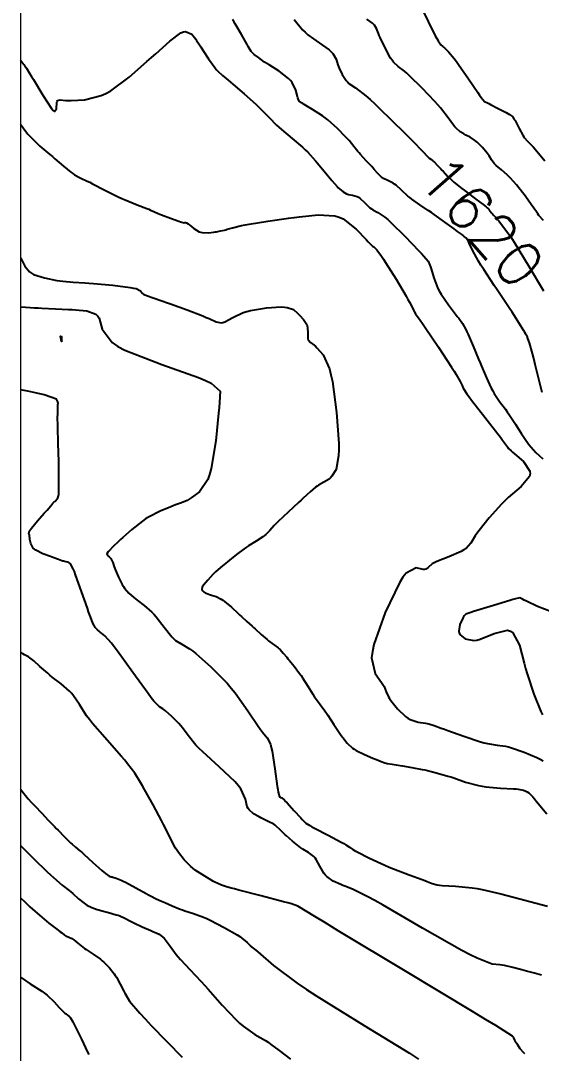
# Model space of a CAD drawing. Header units: metres. Extents: x 837117 to 838477, y 1189012 to 1191015.
# Drawn here: x 837476.5 to 837521.6, y 1189698 to 1189787.3 of the extents above; entities that cross this region are included whole.
import ezdxf

# ---------------------------------------------------------------- set-up
doc = ezdxf.new("R2010")
doc.units = ezdxf.units.M
doc.header["$LTSCALE"] = 0.3
doc.layers.add('COORD', color=7, linetype='Continuous', lineweight=20)
doc.layers.add('COTAS 10', color=1, linetype='Continuous')
doc.layers.add('COTAS INT', color=252, linetype='Continuous')
doc.styles.get("Standard").update_dxf_attribs({"font": 'simplex.shx'})

msp = doc.modelspace()

# ---------------------------------------------------------------- linework, layer by layer
at = {"layer": 'COORD'}
msp.add_lwpolyline([(837476.514, 1189013.872), (838476.514, 1189013.872), (838476.514, 1191013.872), (837476.514, 1191013.872)], close=True, dxfattribs=at)
at = {"layer": 'COTAS 10'}
for points, elevation in [([(837500.165, 1189787.422), (837500.903, 1189786.535), (837501.132, 1189786.31), (837501.373, 1189786.094), (837502.336, 1189785.392), (837503.192, 1189784.783), (837503.366, 1189784.626), (837503.512, 1189784.475), (837503.814, 1189783.974), (837503.966, 1189783.489), (837504.019, 1189783.349), (837504.076, 1189783.205), (837504.32, 1189782.663), (837504.663, 1189782.145), (837504.782, 1189782.016), (837504.912, 1189781.894), (837505.47, 1189781.505), (837506.389, 1189780.809), (837506.747, 1189780.493), (837507.15, 1189780.124), (837508.976, 1189778.347), (837509.366, 1189777.955), (837510.689, 1189776.625), (837511.019, 1189776.291), (837511.287, 1189776.019), (837511.737, 1189775.55), (837511.804, 1189775.478), (837511.831, 1189775.455), (837511.861, 1189775.432), (837512, 1189775.341), (837512.185, 1189775.202), (837512.244, 1189775.149), (837512.307, 1189775.09), (837512.563, 1189774.823), (837512.867, 1189774.49), (837512.961, 1189774.389), (837513.058, 1189774.285), (837513.443, 1189773.875), (837513.864, 1189773.461), (837513.983, 1189773.353), (837514.105, 1189773.248), (837514.555, 1189772.895), (837515.001, 1189772.568), (837515.119, 1189772.48), (837515.235, 1189772.393), (837515.636, 1189772.086), (837516.007, 1189771.799), (837516.104, 1189771.725), (837516.199, 1189771.653), (837516.521, 1189771.411), (837516.777, 1189771.215), (837516.831, 1189771.172), (837516.877, 1189771.134), (837516.979, 1189771.038), (837517.03, 1189770.974), (837517.044, 1189770.955), (837517.057, 1189770.937), (837517.104, 1189770.869), (837517.253, 1189770.692), (837517.331, 1189770.605), (837517.425, 1189770.501), (837517.896, 1189769.989), (837518.646, 1189769.005), (837518.916, 1189768.605), (837519.213, 1189768.149), (837520.509, 1189766.038), (837521.752, 1189763.962)], 1620), ([(837476.514, 1189762.553), (837476.568, 1189762.56), (837477.699, 1189762.484), (837478.018, 1189762.466), (837478.339, 1189762.449), (837479.521, 1189762.398), (837480.668, 1189762.346), (837480.968, 1189762.328), (837481.26, 1189762.308), (837482.25, 1189762.227), (837483.025, 1189761.928), (837483.181, 1189761.772), (837483.311, 1189761.584), (837483.572, 1189760.641), (837484.421, 1189759.47), (837484.922, 1189759.138), (837485.539, 1189758.804), (837488.729, 1189757.569), (837491.901, 1189756.455), (837492.507, 1189756.196), (837492.994, 1189755.958), (837493.767, 1189755.278), (837493.711, 1189754.29), (837493.675, 1189753.859), (837493.63, 1189753.359), (837493.394, 1189750.981), (837493, 1189748.585), (837492.856, 1189748.073), (837492.696, 1189747.627), (837491.993, 1189746.565), (837491.267, 1189746.034), (837491.093, 1189745.923), (837490.931, 1189745.827), (837490.442, 1189745.612), (837489.908, 1189745.434), (837489.717, 1189745.361), (837489.507, 1189745.278), (837488.594, 1189744.896), (837487.588, 1189744.381), (837487.32, 1189744.215), (837487.056, 1189744.039), (837486.141, 1189743.319), (837485.349, 1189742.608), (837485.163, 1189742.439), (837484.991, 1189742.28), (837484.489, 1189741.805), (837484.161, 1189741.47), (837484.098, 1189741.4), (837484.048, 1189741.34), (837483.968, 1189741.206), (837483.998, 1189741.125), (837484.017, 1189741.099), (837484.04, 1189741.071), (837484.162, 1189740.956), (837484.303, 1189740.8), (837484.338, 1189740.746), (837484.371, 1189740.687), (837484.477, 1189740.439), (837484.613, 1189740.076), (837484.665, 1189739.946), (837484.723, 1189739.802), (837484.985, 1189739.178), (837485.304, 1189738.537), (837485.399, 1189738.383), (837485.496, 1189738.24), (837485.87, 1189737.808), (837486.314, 1189737.422), (837486.455, 1189737.306), (837486.604, 1189737.188), (837487.21, 1189736.729), (837487.875, 1189736.149), (837488.062, 1189735.953), (837488.25, 1189735.742), (837488.936, 1189734.855), (837489.59, 1189734.031), (837489.757, 1189733.86), (837489.918, 1189733.714), (837490.449, 1189733.395), (837491.135, 1189732.998), (837491.394, 1189732.803), (837491.682, 1189732.571), (837492.974, 1189731.428), (837494.37, 1189730.003), (837494.725, 1189729.594), (837495.066, 1189729.178), (837496.182, 1189727.623), (837497.063, 1189726.292), (837497.255, 1189726.018), (837497.424, 1189725.784), (837497.85, 1189725.28), (837498.12, 1189724.726), (837498.191, 1189724.461), (837498.261, 1189724.148), (837498.503, 1189722.613), (837498.705, 1189721.117), (837498.751, 1189720.828), (837498.792, 1189720.593), (837498.902, 1189720.196), (837498.984, 1189720.153), (837499.032, 1189720.129), (837499.121, 1189720.085), (837499.335, 1189719.895), (837499.437, 1189719.79), (837499.559, 1189719.662), (837500.155, 1189719.013), (837500.75, 1189718.358), (837500.871, 1189718.227), (837500.972, 1189718.118), (837501.181, 1189717.903), (837501.528, 1189717.701), (837501.716, 1189717.599), (837501.945, 1189717.476), (837503.106, 1189716.87), (837504.255, 1189716.262), (837504.477, 1189716.14), (837504.658, 1189716.038), (837504.96, 1189715.833), (837505.243, 1189715.642), (837505.41, 1189715.549), (837505.617, 1189715.438), (837506.685, 1189714.89), (837508.015, 1189714.263), (837508.387, 1189714.103), (837508.76, 1189713.948), (837510.121, 1189713.434), (837511.261, 1189713.027), (837511.495, 1189712.94), (837511.694, 1189712.863), (837512.118, 1189712.678), (837512.547, 1189712.575), (837512.748, 1189712.551), (837512.985, 1189712.528), (837514.141, 1189712.462), (837515.587, 1189712.327), (837516.007, 1189712.262), (837516.436, 1189712.184), (837518.056, 1189711.8), (837519.698, 1189711.354), (837520.14, 1189711.236), (837520.577, 1189711.121), (837522.108, 1189710.728)], 1610), ([(837476.514, 1189711.444), (837476.868, 1189711.098), (837477.315, 1189710.68), (837477.729, 1189710.302), (837478.951, 1189709.271), (837479.771, 1189708.644), (837479.932, 1189708.521), (837480.064, 1189708.419), (837480.302, 1189708.231), (837480.39, 1189708.176), (837480.428, 1189708.158), (837480.472, 1189708.139), (837480.68, 1189708.058), (837480.95, 1189707.922), (837481.033, 1189707.868), (837481.12, 1189707.807), (837481.464, 1189707.528), (837481.891, 1189707.182), (837482.03, 1189707.08), (837482.178, 1189706.974), (837482.788, 1189706.568), (837483.409, 1189706.131), (837483.564, 1189706.005), (837483.713, 1189705.878), (837484.188, 1189705.403), (837484.592, 1189704.888), (837484.695, 1189704.735), (837484.794, 1189704.578), (837485.121, 1189703.973), (837485.43, 1189703.365), (837485.518, 1189703.205), (837485.606, 1189703.048), (837485.933, 1189702.515), (837486.833, 1189701.462), (837487.283, 1189700.977), (837487.82, 1189700.409), (837490.485, 1189697.661)], 1600)]:
    msp.add_lwpolyline(points, dxfattribs=dict(at, elevation=elevation))
at = {"layer": 'COTAS INT'}
for points, elevation in [([(837511.166, 1189788.495), (837511.768, 1189787.255), (837512.39, 1189786.016), (837512.518, 1189785.774), (837512.628, 1189785.575), (837512.868, 1189785.224), (837513.04, 1189785.094), (837513.107, 1189785.035), (837513.182, 1189784.966), (837513.524, 1189784.634), (837514.031, 1189784.031), (837514.21, 1189783.791), (837514.407, 1189783.52), (837515.257, 1189782.278), (837516.053, 1189781.099), (837516.215, 1189780.869), (837516.351, 1189780.679), (837516.634, 1189780.338), (837516.891, 1189780.201), (837517.011, 1189780.139), (837517.152, 1189780.067), (837517.84, 1189779.723), (837518.53, 1189779.366), (837518.672, 1189779.285), (837518.793, 1189779.213), (837519.055, 1189779.022), (837519.222, 1189778.778), (837519.283, 1189778.673), (837519.35, 1189778.552), (837519.649, 1189777.979), (837519.961, 1189777.404), (837520.038, 1189777.282), (837520.11, 1189777.176), (837520.334, 1189776.926), (837520.688, 1189776.57), (837520.843, 1189776.398), (837521.022, 1189776.193), (837521.871, 1189775.185)], 1624), ([(837521.623, 1189755.16), (837521.027, 1189757.59), (837520.901, 1189758.093), (837520.79, 1189758.523), (837520.53, 1189759.461), (837520.402, 1189759.837), (837520.375, 1189759.912), (837520.351, 1189759.975), (837520.298, 1189760.095), (837520.27, 1189760.133), (837520.262, 1189760.143), (837520.255, 1189760.153), (837520.229, 1189760.191), (837520.143, 1189760.332), (837520.097, 1189760.407), (837520.042, 1189760.499), (837519.766, 1189760.963), (837519.241, 1189761.791), (837519.029, 1189762.113), (837518.789, 1189762.475), (837517.682, 1189764.115), (837517.486, 1189764.413), (837516.577, 1189765.786), (837516.339, 1189766.168), (837516.129, 1189766.515), (837515.615, 1189767.475), (837515.328, 1189768.085), (837515.262, 1189768.21), (837515.201, 1189768.317), (837515.029, 1189768.545), (837514.887, 1189768.656), (837514.846, 1189768.689), (837514.804, 1189768.722), (837514.643, 1189768.847), (837514.322, 1189769.086), (837514.178, 1189769.192), (837514.011, 1189769.314), (837513.209, 1189769.898), (837512.294, 1189770.549), (837512.055, 1189770.714), (837511.823, 1189770.873), (837511.771, 1189770.908), (837511.039, 1189771.392), (837510.345, 1189771.875), (837510.171, 1189772.01), (837510.004, 1189772.146), (837509.466, 1189772.644), (837508.988, 1189773.08), (837508.86, 1189773.177), (837508.733, 1189773.263), (837508.291, 1189773.489), (837507.895, 1189773.678), (837507.798, 1189773.74), (837507.706, 1189773.808), (837507.418, 1189774.09), (837507.11, 1189774.45), (837507.005, 1189774.567), (837506.892, 1189774.691), (837506.412, 1189775.202), (837505.921, 1189775.733), (837505.801, 1189775.87), (837505.687, 1189776.003), (837505.333, 1189776.446), (837504.926, 1189776.937), (837504.78, 1189777.099), (837504.619, 1189777.273), (837503.916, 1189777.998), (837503.102, 1189778.738), (837502.87, 1189778.921), (837502.637, 1189779.095), (837501.771, 1189779.645), (837501.054, 1189780.053), (837500.914, 1189780.137), (837500.799, 1189780.21), (837500.596, 1189780.367), (837500.531, 1189780.56), (837500.504, 1189780.654), (837500.472, 1189780.766), (837500.323, 1189781.318), (837499.993, 1189781.972), (837499.846, 1189782.149), (837499.677, 1189782.323), (837498.866, 1189782.937), (837498.005, 1189783.483), (837497.804, 1189783.615), (837497.619, 1189783.738), (837497.085, 1189784.116), (837496.727, 1189784.396), (837496.653, 1189784.458), (837496.59, 1189784.513), (837496.452, 1189784.658), (837496.282, 1189784.943), (837496.198, 1189785.088), (837496.099, 1189785.261), (837495.61, 1189786.12), (837495.079, 1189787.031), (837494.954, 1189787.236), (837494.839, 1189787.421)], 1618), ([(837521.739, 1189770.019), (837521.357, 1189770.47), (837521.245, 1189770.616), (837521.129, 1189770.771), (837520.689, 1189771.407), (837520.215, 1189772.091), (837520.079, 1189772.277), (837519.941, 1189772.461), (837519.425, 1189773.112), (837518.899, 1189773.701), (837518.755, 1189773.845), (837518.612, 1189773.982), (837518.101, 1189774.411), (837517.664, 1189774.775), (837517.567, 1189774.871), (837517.481, 1189774.965), (837517.257, 1189775.287), (837517.041, 1189775.637), (837516.96, 1189775.748), (837516.87, 1189775.866), (837516.466, 1189776.342), (837516.02, 1189776.794), (837515.903, 1189776.896), (837515.788, 1189776.989), (837515.396, 1189777.239), (837515.036, 1189777.425), (837514.941, 1189777.476), (837514.848, 1189777.527), (837514.529, 1189777.712), (837514.185, 1189778.008), (837514.076, 1189778.13), (837513.961, 1189778.269), (837513.497, 1189778.914), (837512.847, 1189779.769), (837512.615, 1189780.041), (837512.36, 1189780.328), (837511.25, 1189781.491), (837510.166, 1189782.545), (837509.927, 1189782.764), (837509.715, 1189782.952), (837509.169, 1189783.365), (837508.77, 1189783.735), (837508.65, 1189783.895), (837508.526, 1189784.08), (837508.044, 1189784.959), (837507.621, 1189785.85), (837507.534, 1189786.043), (837507.461, 1189786.212), (837507.305, 1189786.63), (837507.133, 1189786.916), (837507.049, 1189787.002), (837506.95, 1189787.091), (837506.462, 1189787.438)], 1622), ([(837476.514, 1189783.908), (837476.606, 1189783.766), (837476.78, 1189783.527), (837476.824, 1189783.465), (837476.867, 1189783.404), (837477.01, 1189783.198), (837477.306, 1189782.724), (837477.446, 1189782.494), (837477.612, 1189782.221), (837478.419, 1189780.877), (837479.193, 1189779.71), (837479.337, 1189779.547), (837479.451, 1189779.455), (837479.611, 1189779.701), (837479.636, 1189780.244), (837479.665, 1189780.339), (837479.704, 1189780.41), (837479.924, 1189780.464), (837480.42, 1189780.401), (837480.633, 1189780.399), (837480.879, 1189780.402), (837482.039, 1189780.468), (837483.467, 1189780.834), (837483.881, 1189781.026), (837484.304, 1189781.259), (837485.901, 1189782.428), (837487.444, 1189783.775), (837487.833, 1189784.119), (837488.205, 1189784.45), (837489.412, 1189785.542), (837490.374, 1189786.252), (837490.592, 1189786.341), (837490.789, 1189786.385), (837491.326, 1189786.159), (837491.663, 1189785.709), (837491.734, 1189785.611), (837491.794, 1189785.526), (837491.933, 1189785.316), (837492.107, 1189785.038), (837492.191, 1189784.909), (837492.289, 1189784.758), (837492.772, 1189784.025), (837493.31, 1189783.266), (837493.442, 1189783.099), (837493.568, 1189782.949), (837493.966, 1189782.563), (837494.47, 1189782.16), (837494.662, 1189782), (837494.878, 1189781.819), (837495.849, 1189780.989), (837496.862, 1189780.088), (837497.103, 1189779.862), (837497.328, 1189779.646), (837498.002, 1189778.949), (837498.651, 1189778.287), (837498.86, 1189778.093), (837499.082, 1189777.895), (837499.99, 1189777.138), (837500.905, 1189776.363), (837501.132, 1189776.152), (837501.347, 1189775.943), (837502.027, 1189775.203), (837502.765, 1189774.313), (837503.434, 1189773.505), (837503.887, 1189772.986), (837503.997, 1189772.871), (837504.1, 1189772.768), (837504.415, 1189772.501), (837504.705, 1189772.346), (837504.793, 1189772.313), (837504.883, 1189772.285), (837505.237, 1189772.223), (837505.626, 1189772.102), (837505.738, 1189772.037), (837505.853, 1189771.958), (837506.288, 1189771.558), (837506.732, 1189771.134), (837506.854, 1189771.04), (837506.974, 1189770.956), (837507.404, 1189770.734), (837508.026, 1189770.319), (837508.268, 1189770.113), (837508.541, 1189769.867), (837509.779, 1189768.649), (837510.957, 1189767.422), (837511.192, 1189767.172), (837511.387, 1189766.96), (837511.763, 1189766.514), (837511.911, 1189766.176), (837511.962, 1189766.032), (837512.018, 1189765.865), (837512.258, 1189765.081), (837512.615, 1189764.155), (837512.745, 1189763.9), (837512.889, 1189763.646), (837513.52, 1189762.73), (837514.145, 1189761.926), (837514.285, 1189761.742), (837514.41, 1189761.575), (837514.741, 1189761.111), (837515.027, 1189760.596), (837515.123, 1189760.397), (837515.226, 1189760.173), (837515.662, 1189759.161), (837516.132, 1189758.027), (837516.257, 1189757.727), (837516.38, 1189757.433), (837516.806, 1189756.422), (837517.233, 1189755.518), (837517.356, 1189755.292), (837517.482, 1189755.076), (837517.953, 1189754.386), (837518.459, 1189753.705), (837518.606, 1189753.497), (837518.756, 1189753.279), (837519.322, 1189752.418), (837519.854, 1189751.589), (837519.982, 1189751.391), (837520.103, 1189751.207), (837520.468, 1189750.655), (837521.085, 1189749.975), (837521.363, 1189749.71), (837521.687, 1189749.411)], 1616), ([(837476.514, 1189778.351), (837476.954, 1189777.719), (837477.148, 1189777.486), (837477.353, 1189777.258), (837478.178, 1189776.474), (837479.034, 1189775.75), (837479.258, 1189775.559), (837479.476, 1189775.373), (837480.217, 1189774.735), (837480.869, 1189774.208), (837481.031, 1189774.091), (837481.186, 1189773.987), (837481.677, 1189773.716), (837482.268, 1189773.44), (837482.485, 1189773.333), (837482.725, 1189773.213), (837483.784, 1189772.668), (837484.951, 1189772.087), (837485.259, 1189771.944), (837485.561, 1189771.809), (837486.596, 1189771.388), (837487.43, 1189771.07), (837487.604, 1189771), (837487.754, 1189770.938), (837488.094, 1189770.782), (837488.415, 1189770.635), (837488.553, 1189770.579), (837488.713, 1189770.517), (837489.469, 1189770.236), (837490.199, 1189769.978), (837490.342, 1189769.93), (837490.46, 1189769.893), (837490.671, 1189769.842), (837490.725, 1189769.851), (837490.744, 1189769.851), (837490.764, 1189769.849), (837490.85, 1189769.835), (837491.01, 1189769.746), (837491.076, 1189769.697), (837491.153, 1189769.639), (837491.511, 1189769.342), (837491.955, 1189769.062), (837492.086, 1189769.015), (837492.22, 1189768.981), (837492.733, 1189768.964), (837493.223, 1189769.031), (837493.343, 1189769.049), (837493.455, 1189769.066), (837493.801, 1189769.129), (837494.144, 1189769.208), (837494.254, 1189769.237), (837494.371, 1189769.268), (837494.846, 1189769.405), (837495.628, 1189769.586), (837495.938, 1189769.644), (837496.288, 1189769.707), (837497.891, 1189769.965), (837499.694, 1189770.225), (837500.171, 1189770.288), (837500.639, 1189770.348), (837502.247, 1189770.533), (837503.693, 1189770.442), (837504.059, 1189770.327), (837504.409, 1189770.173), (837505.549, 1189769.293), (837506.399, 1189768.377), (837506.567, 1189768.2), (837506.705, 1189768.057), (837506.964, 1189767.815), (837507.063, 1189767.748), (837507.102, 1189767.716), (837507.145, 1189767.676), (837507.343, 1189767.482), (837507.735, 1189766.949), (837507.901, 1189766.697), (837508.092, 1189766.4), (837508.991, 1189764.946), (837509.855, 1189763.501), (837510.025, 1189763.208), (837510.164, 1189762.962), (837510.418, 1189762.464), (837510.492, 1189762.27), (837510.52, 1189762.216), (837510.55, 1189762.163), (837510.682, 1189761.971), (837511.076, 1189761.409), (837511.271, 1189761.123), (837511.503, 1189760.779), (837512.651, 1189759.066), (837513.789, 1189757.343), (837514.015, 1189756.994), (837514.201, 1189756.7), (837514.553, 1189756.1), (837514.648, 1189755.87), (837514.674, 1189755.809), (837514.699, 1189755.749), (837514.785, 1189755.544), (837515.124, 1189755.038), (837515.308, 1189754.788), (837515.532, 1189754.491), (837516.664, 1189753.026), (837517.797, 1189751.571), (837518.021, 1189751.281), (837518.206, 1189751.041), (837518.549, 1189750.581), (837518.63, 1189750.454), (837518.65, 1189750.424), (837518.668, 1189750.396), (837518.724, 1189750.312), (837518.951, 1189750.096), (837519.078, 1189749.984), (837519.232, 1189749.85), (837520.017, 1189749.181), (837520.572, 1189748.355), (837520.581, 1189748.123), (837520.527, 1189747.888), (837519.809, 1189747.028), (837518.7, 1189746.082), (837518.399, 1189745.793), (837518.101, 1189745.494), (837517.047, 1189744.316), (837516.174, 1189743.22), (837515.99, 1189742.971), (837515.831, 1189742.745), (837515.464, 1189742.129), (837515.047, 1189741.668), (837514.857, 1189741.541), (837514.634, 1189741.413), (837513.56, 1189740.953), (837512.506, 1189740.533), (837512.295, 1189740.43), (837512.12, 1189740.333), (837511.782, 1189740.034), (837511.555, 1189739.869), (837511.449, 1189739.857), (837511.324, 1189739.86), (837510.72, 1189739.99), (837509.868, 1189739.537), (837509.587, 1189739.172), (837509.286, 1189738.702), (837508.038, 1189736.139), (837507.068, 1189733.356), (837506.943, 1189732.748), (837506.88, 1189732.21), (837507.173, 1189730.855), (837507.746, 1189730.067), (837507.861, 1189729.887), (837507.956, 1189729.724), (837508.14, 1189729.273), (837508.325, 1189728.839), (837508.422, 1189728.687), (837508.537, 1189728.52), (837509.118, 1189727.801), (837509.822, 1189727.132), (837510.015, 1189726.996), (837510.208, 1189726.882), (837510.901, 1189726.65), (837511.531, 1189726.549), (837511.685, 1189726.517), (837511.829, 1189726.484), (837512.277, 1189726.351), (837512.908, 1189726.123), (837513.169, 1189726.029), (837513.467, 1189725.922), (837514.852, 1189725.426), (837516.284, 1189724.954), (837516.611, 1189724.863), (837516.907, 1189724.788), (837517.727, 1189724.658), (837518.464, 1189724.554), (837518.709, 1189724.495), (837518.971, 1189724.424), (837520.065, 1189724.058), (837521.184, 1189723.589), (837521.463, 1189723.451), (837521.727, 1189723.311)], 1614), ([(837476.514, 1189766.816), (837476.539, 1189766.776), (837476.885, 1189766.094), (837477.269, 1189765.597), (837477.439, 1189765.48), (837477.636, 1189765.373), (837478.576, 1189765.061), (837479.635, 1189764.852), (837479.907, 1189764.809), (837480.171, 1189764.774), (837481.047, 1189764.7), (837482.071, 1189764.641), (837482.427, 1189764.614), (837482.815, 1189764.583), (837484.479, 1189764.432), (837485.985, 1189764.246), (837486.274, 1189764.193), (837486.508, 1189764.14), (837486.887, 1189763.941), (837487.051, 1189763.729), (837487.148, 1189763.668), (837487.268, 1189763.605), (837487.888, 1189763.369), (837488.819, 1189763.056), (837489.134, 1189762.945), (837489.475, 1189762.823), (837490.914, 1189762.295), (837492.273, 1189761.773), (837492.563, 1189761.656), (837492.816, 1189761.55), (837493.42, 1189761.265), (837493.861, 1189761.194), (837494.011, 1189761.224), (837494.173, 1189761.274), (837494.859, 1189761.631), (837495.772, 1189762.061), (837496.077, 1189762.158), (837496.404, 1189762.244), (837497.772, 1189762.474), (837499.054, 1189762.552), (837499.327, 1189762.543), (837499.564, 1189762.52), (837500.123, 1189762.325), (837500.455, 1189762.021), (837500.643, 1189761.833), (837500.991, 1189761.459), (837501.262, 1189761.038), (837501.308, 1189760.912), (837501.341, 1189760.783), (837501.356, 1189760.286), (837501.352, 1189759.845), (837501.373, 1189759.752), (837501.403, 1189759.671), (837501.593, 1189759.484), (837501.915, 1189759.256), (837502.028, 1189759.149), (837502.151, 1189759.023), (837502.683, 1189758.411), (837503.227, 1189757.2), (837503.358, 1189756.697), (837503.481, 1189756.121), (837503.851, 1189753.434), (837504.035, 1189750.756), (837504.039, 1189750.185), (837504.023, 1189749.688), (837503.799, 1189748.51), (837503.422, 1189747.915), (837503.311, 1189747.786), (837503.196, 1189747.672), (837502.754, 1189747.388), (837502.287, 1189747.151), (837502.157, 1189747.067), (837502.026, 1189746.974), (837501.549, 1189746.572), (837500.966, 1189746.026), (837500.769, 1189745.843), (837500.556, 1189745.645), (837499.657, 1189744.817), (837498.804, 1189744.012), (837498.62, 1189743.83), (837498.459, 1189743.666), (837498.063, 1189743.219), (837497.733, 1189742.877), (837497.612, 1189742.779), (837497.479, 1189742.678), (837496.892, 1189742.304), (837496.223, 1189741.89), (837496.039, 1189741.766), (837495.854, 1189741.637), (837495.19, 1189741.136), (837494.575, 1189740.642), (837494.422, 1189740.519), (837494.276, 1189740.401), (837493.809, 1189740.02), (837493.383, 1189739.644), (837493.263, 1189739.528), (837493.142, 1189739.408), (837492.695, 1189738.934), (837492.341, 1189738.501), (837492.278, 1189738.407), (837492.231, 1189738.325), (837492.186, 1189738.121), (837492.279, 1189737.993), (837492.318, 1189737.959), (837492.363, 1189737.926), (837492.572, 1189737.809), (837492.851, 1189737.692), (837492.94, 1189737.659), (837493.034, 1189737.625), (837493.417, 1189737.497), (837493.873, 1189737.278), (837494.015, 1189737.186), (837494.162, 1189737.08), (837494.749, 1189736.586), (837495.336, 1189736.043), (837495.484, 1189735.907), (837495.626, 1189735.777), (837496.087, 1189735.359), (837496.533, 1189734.957), (837496.665, 1189734.836), (837496.8, 1189734.712), (837497.323, 1189734.233), (837497.83, 1189733.783), (837497.957, 1189733.678), (837498.077, 1189733.582), (837498.462, 1189733.303), (837498.791, 1189733.062), (837498.875, 1189732.989), (837498.958, 1189732.913), (837499.232, 1189732.618), (837499.532, 1189732.253), (837499.63, 1189732.134), (837499.736, 1189732.006), (837500.171, 1189731.479), (837500.642, 1189730.863), (837500.771, 1189730.679), (837500.898, 1189730.49), (837501.347, 1189729.761), (837501.781, 1189729.051), (837501.898, 1189728.873), (837502.013, 1189728.705), (837502.419, 1189728.167), (837502.844, 1189727.61), (837502.971, 1189727.429), (837503.104, 1189727.237), (837503.619, 1189726.449), (837504.127, 1189725.673), (837504.255, 1189725.489), (837504.377, 1189725.319), (837504.772, 1189724.813), (837505.219, 1189724.408), (837505.375, 1189724.301), (837505.544, 1189724.196), (837506.266, 1189723.834), (837506.979, 1189723.531), (837507.141, 1189723.463), (837507.289, 1189723.402), (837507.694, 1189723.236), (837508.027, 1189723.127), (837508.129, 1189723.101), (837508.235, 1189723.077), (837508.652, 1189723.005), (837509.183, 1189722.927), (837509.361, 1189722.898), (837509.553, 1189722.867), (837510.358, 1189722.73), (837511.243, 1189722.56), (837511.485, 1189722.508), (837511.726, 1189722.454), (837512.585, 1189722.239), (837513.474, 1189721.981), (837513.735, 1189721.9), (837514.001, 1189721.814), (837515.012, 1189721.467), (837516.114, 1189721.157), (837516.438, 1189721.095), (837516.77, 1189721.042), (837518.036, 1189720.935), (837519.141, 1189720.884), (837519.371, 1189720.868), (837519.569, 1189720.849), (837520.012, 1189720.772), (837520.225, 1189720.683), (837520.278, 1189720.657), (837520.329, 1189720.63), (837520.489, 1189720.529), (837520.813, 1189720.186), (837520.968, 1189720.006), (837521.15, 1189719.791), (837522.039, 1189718.708)], 1612), ([(837480.01, 1189760.023), (837480.034, 1189759.975), (837480.038, 1189759.945), (837480.042, 1189759.908), (837480.059, 1189759.716), (837480.065, 1189759.572), (837480.062, 1189759.565), (837480.056, 1189759.572), (837480.018, 1189759.719), (837479.979, 1189759.912), (837479.972, 1189759.949), (837479.967, 1189759.979), (837479.966, 1189760.025), (837479.977, 1189760.025), (837479.98, 1189760.024), (837479.995, 1189760.024), (837480.01, 1189760.023)], 1608), ([(837521.584, 1189704.748), (837520.969, 1189704.929), (837520.265, 1189705.11), (837520.064, 1189705.162), (837519.861, 1189705.216), (837519.107, 1189705.422), (837518.362, 1189705.598), (837518.165, 1189705.634), (837517.972, 1189705.664), (837517.308, 1189705.726), (837515.996, 1189706.217), (837515.394, 1189706.517), (837514.69, 1189706.889), (837511.284, 1189708.828), (837507.874, 1189710.808), (837507.166, 1189711.205), (837506.561, 1189711.538), (837505.229, 1189712.195), (837504.569, 1189712.444), (837504.388, 1189712.519), (837504.208, 1189712.597), (837503.564, 1189712.9), (837502.996, 1189713.291), (837502.865, 1189713.424), (837502.744, 1189713.568), (837502.402, 1189714.176), (837502.089, 1189714.77), (837501.987, 1189714.906), (837501.878, 1189715.029), (837501.429, 1189715.367), (837500.916, 1189715.672), (837500.766, 1189715.775), (837500.614, 1189715.885), (837500.037, 1189716.347), (837499.505, 1189716.816), (837499.381, 1189716.931), (837499.267, 1189717.039), (837498.939, 1189717.373), (837498.625, 1189717.656), (837498.52, 1189717.731), (837498.407, 1189717.806), (837497.933, 1189718.064), (837497.42, 1189718.313), (837497.282, 1189718.382), (837497.146, 1189718.451), (837496.671, 1189718.7), (837496.28, 1189719.048), (837496.197, 1189719.18), (837496.125, 1189719.327), (837495.958, 1189719.986), (837495.554, 1189720.876), (837495.332, 1189721.169), (837495.064, 1189721.482), (837493.698, 1189722.78), (837492.264, 1189724.064), (837491.953, 1189724.368), (837491.678, 1189724.651), (837490.994, 1189725.485), (837490.511, 1189726.156), (837490.364, 1189726.336), (837490.211, 1189726.513), (837489.608, 1189727.128), (837489.05, 1189727.622), (837488.926, 1189727.722), (837488.814, 1189727.806), (837488.518, 1189727.977), (837488.037, 1189728.473), (837487.809, 1189728.761), (837487.54, 1189729.115), (837486.226, 1189730.938), (837484.891, 1189732.794), (837484.609, 1189733.168), (837484.365, 1189733.482), (837483.799, 1189734.109), (837483.506, 1189734.331), (837483.434, 1189734.388), (837483.366, 1189734.444), (837483.152, 1189734.631), (837482.971, 1189734.839), (837482.924, 1189734.909), (837482.878, 1189734.983), (837482.724, 1189735.293), (837482.49, 1189735.91), (837482.394, 1189736.178), (837482.285, 1189736.488), (837481.778, 1189737.958), (837481.271, 1189739.385), (837481.161, 1189739.667), (837481.066, 1189739.901), (837480.832, 1189740.341), (837480.681, 1189740.441), (837480.637, 1189740.462), (837480.593, 1189740.479), (837480.425, 1189740.515), (837480.221, 1189740.553), (837480.155, 1189740.571), (837480.083, 1189740.593), (837479.788, 1189740.702), (837479.383, 1189740.861), (837479.243, 1189740.914), (837479.091, 1189740.972), (837478.441, 1189741.216), (837477.836, 1189741.515), (837477.713, 1189741.607), (837477.608, 1189741.704), (837477.389, 1189742.086), (837477.316, 1189742.431), (837477.304, 1189742.503), (837477.295, 1189742.565), (837477.291, 1189742.707), (837477.29, 1189742.79), (837477.284, 1189742.816), (837477.274, 1189742.843), (837477.216, 1189742.948), (837477.286, 1189743.186), (837477.357, 1189743.295), (837477.45, 1189743.424), (837477.974, 1189744.048), (837478.557, 1189744.705), (837478.687, 1189744.854), (837478.805, 1189744.989), (837479.117, 1189745.36), (837479.309, 1189745.587), (837479.349, 1189745.631), (837479.385, 1189745.667), (837479.47, 1189745.73), (837479.514, 1189745.744), (837479.524, 1189745.75), (837479.533, 1189745.756), (837479.559, 1189745.784), (837479.576, 1189745.814), (837479.582, 1189745.828), (837479.589, 1189745.85), (837479.611, 1189745.881), (837479.623, 1189745.893), (837479.638, 1189745.906), (837479.715, 1189745.969), (837479.79, 1189746.222), (837479.804, 1189746.356), (837479.815, 1189746.517), (837479.831, 1189747.328), (837479.818, 1189748.453), (837479.812, 1189748.812), (837479.803, 1189749.191), (837479.761, 1189750.733), (837479.723, 1189752.179), (837479.717, 1189752.497), (837479.714, 1189752.781), (837479.719, 1189753.509), (837479.736, 1189753.921), (837479.74, 1189754.005), (837479.743, 1189754.076), (837479.752, 1189754.224), (837479.737, 1189754.318), (837479.725, 1189754.354), (837479.71, 1189754.396), (837479.629, 1189754.583), (837478.559, 1189754.94), (837477.921, 1189755.088), (837477.134, 1189755.258), (837476.514, 1189755.378)], 1608), ([(837522.45, 1189736.173), (837521.226, 1189736.634), (837520.274, 1189737.108), (837520.09, 1189737.201), (837519.941, 1189737.276), (837519.691, 1189737.408), (837519.328, 1189737.319), (837519.108, 1189737.255), (837518.835, 1189737.174), (837517.417, 1189736.742), (837515.98, 1189736.297), (837515.695, 1189736.208), (837515.46, 1189736.134), (837515.02, 1189735.994), (837514.871, 1189735.831), (837514.82, 1189735.744), (837514.764, 1189735.638), (837514.524, 1189735.103), (837514.427, 1189734.511), (837514.461, 1189734.369), (837514.521, 1189734.237), (837514.958, 1189733.841), (837515.714, 1189733.711), (837515.975, 1189733.747), (837516.259, 1189733.814), (837517.471, 1189734.315), (837518.634, 1189734.588), (837518.886, 1189734.511), (837519.109, 1189734.368), (837519.659, 1189733.299), (837520.067, 1189731.737), (837520.199, 1189731.282), (837520.34, 1189730.818), (837520.919, 1189729.064), (837521.519, 1189727.57), (837521.673, 1189727.27)], 1616), ([(837520.136, 1189697.944), (837520.046, 1189698.038), (837519.743, 1189698.403), (837519.495, 1189698.752), (837519.44, 1189698.836), (837519.391, 1189698.914), (837519.264, 1189699.152), (837519.181, 1189699.327), (837519.16, 1189699.366), (837519.14, 1189699.401), (837519.074, 1189699.493), (837517.616, 1189700.394), (837516.718, 1189700.938), (837515.605, 1189701.611), (837509.801, 1189705.106), (837503.991, 1189708.604), (837502.874, 1189709.278), (837501.971, 1189709.825), (837500.488, 1189710.736), (837499.948, 1189710.919), (837499.64, 1189711.007), (837499.263, 1189711.111), (837497.327, 1189711.621), (837495.401, 1189712.12), (837495.029, 1189712.217), (837494.729, 1189712.296), (837494.229, 1189712.435), (837494.151, 1189712.466), (837494.116, 1189712.478), (837494.075, 1189712.491), (837493.88, 1189712.55), (837493.518, 1189712.708), (837493.371, 1189712.784), (837493.205, 1189712.874), (837492.437, 1189713.315), (837491.616, 1189713.856), (837491.416, 1189714.009), (837491.228, 1189714.163), (837490.649, 1189714.734), (837490.17, 1189715.361), (837490.045, 1189715.552), (837489.923, 1189715.75), (837489.512, 1189716.527), (837489.039, 1189717.484), (837488.879, 1189717.796), (837488.706, 1189718.128), (837487.976, 1189719.496), (837487.237, 1189720.827), (837487.06, 1189721.136), (837486.893, 1189721.419), (837486.388, 1189722.223), (837485.758, 1189723.048), (837485.513, 1189723.344), (837485.238, 1189723.668), (837483.988, 1189725.084), (837482.74, 1189726.533), (837482.465, 1189726.879), (837482.221, 1189727.202), (837481.594, 1189728.165), (837481.094, 1189728.93), (837480.929, 1189729.127), (837480.754, 1189729.318), (837480.025, 1189729.952), (837479.255, 1189730.542), (837479.053, 1189730.705), (837478.856, 1189730.867), (837478.187, 1189731.452), (837477.646, 1189731.936), (837477.531, 1189732.035), (837477.429, 1189732.119), (837477.186, 1189732.296), (837476.851, 1189732.478), (837476.693, 1189732.565), (837476.514, 1189732.663)], 1606), ([(837476.514, 1189720.841), (837476.928, 1189720.313), (837477.061, 1189720.148), (837477.177, 1189720.006), (837477.462, 1189719.685), (837477.639, 1189719.51), (837477.688, 1189719.461), (837477.736, 1189719.411), (837477.912, 1189719.228), (837478.167, 1189718.958), (837478.265, 1189718.854), (837478.375, 1189718.737), (837478.875, 1189718.206), (837479.442, 1189717.609), (837479.596, 1189717.45), (837479.747, 1189717.294), (837480.28, 1189716.753), (837480.749, 1189716.295), (837480.86, 1189716.191), (837480.963, 1189716.097), (837481.266, 1189715.842), (837481.648, 1189715.521), (837481.8, 1189715.386), (837481.973, 1189715.232), (837482.765, 1189714.507), (837483.541, 1189713.808), (837483.704, 1189713.669), (837483.844, 1189713.554), (837484.162, 1189713.337), (837484.359, 1189713.272), (837484.424, 1189713.253), (837484.493, 1189713.233), (837484.776, 1189713.157), (837485.224, 1189712.98), (837485.397, 1189712.896), (837485.592, 1189712.798), (837486.469, 1189712.316), (837487.36, 1189711.817), (837487.563, 1189711.707), (837487.747, 1189711.609), (837488.252, 1189711.357), (837488.693, 1189711.161), (837488.835, 1189711.098), (837488.987, 1189711.031), (837489.611, 1189710.761), (837490.311, 1189710.48), (837490.511, 1189710.407), (837490.714, 1189710.336), (837491.467, 1189710.098), (837492.344, 1189709.774), (837492.625, 1189709.65), (837492.922, 1189709.51), (837494.129, 1189708.879), (837495.233, 1189708.238), (837495.463, 1189708.092), (837495.662, 1189707.96), (837496.108, 1189707.598), (837496.314, 1189707.37), (837496.361, 1189707.323), (837496.403, 1189707.282), (837496.516, 1189707.193), (837496.854, 1189706.921), (837497.038, 1189706.765), (837497.262, 1189706.575), (837498.395, 1189705.597), (837500.443, 1189704.069), (837501.243, 1189703.531), (837502.145, 1189702.944), (837506.242, 1189700.408), (837510.158, 1189698.009), (837510.944, 1189697.508)], 1604), ([(837476.514, 1189715.97), (837477.629, 1189714.849), (837478.808, 1189713.697), (837479.088, 1189713.436), (837479.346, 1189713.2), (837480.109, 1189712.557), (837480.71, 1189712.083), (837480.866, 1189711.954), (837481.018, 1189711.825), (837481.533, 1189711.369), (837482.004, 1189710.978), (837482.128, 1189710.891), (837482.25, 1189710.813), (837482.67, 1189710.607), (837483.139, 1189710.452), (837483.292, 1189710.407), (837483.455, 1189710.36), (837484.126, 1189710.18), (837484.787, 1189709.99), (837484.944, 1189709.937), (837485.088, 1189709.883), (837485.515, 1189709.685), (837485.963, 1189709.449), (837486.121, 1189709.371), (837486.293, 1189709.288), (837487.038, 1189708.943), (837487.773, 1189708.612), (837487.939, 1189708.538), (837488.089, 1189708.471), (837488.495, 1189708.293), (837488.822, 1189708.058), (837488.921, 1189707.956), (837489.025, 1189707.838), (837489.435, 1189707.276), (837489.964, 1189706.558), (837490.143, 1189706.341), (837490.337, 1189706.116), (837491.157, 1189705.237), (837492.139, 1189704.202), (837492.436, 1189703.879), (837492.743, 1189703.539), (837493.941, 1189702.178), (837495.149, 1189700.897), (837495.462, 1189700.608), (837495.765, 1189700.347), (837496.785, 1189699.642), (837497.688, 1189699.109), (837497.918, 1189698.957), (837498.14, 1189698.803), (837498.871, 1189698.231), (837499.866, 1189697.489)], 1602), ([(837476.514, 1189704.591), (837477.349, 1189704.011), (837478.356, 1189703.365), (837478.59, 1189703.193), (837478.805, 1189703.025), (837479.417, 1189702.446), (837479.833, 1189701.973), (837479.925, 1189701.873), (837480.005, 1189701.785), (837480.211, 1189701.578), (837480.348, 1189701.463), (837480.386, 1189701.434), (837480.423, 1189701.406), (837480.558, 1189701.314), (837480.682, 1189701.226), (837480.713, 1189701.201), (837480.743, 1189701.176), (837480.838, 1189701.081), (837481.034, 1189700.736), (837481.127, 1189700.553), (837481.238, 1189700.332), (837481.778, 1189699.219), (837482.31, 1189698.111), (837482.416, 1189697.894)], 1598)]:
    msp.add_lwpolyline(points, dxfattribs=dict(at, elevation=elevation))

# ---------------------------------------------------------------- texts
at = {"layer": 'COTAS 10', "insert": (837510.677, 1189773.589, 1620), "char_height": 3.8, "attachment_point": 7, "rotation": 311.34575}
msp.add_mtext('1620', dxfattribs=at)

doc.saveas('drawing.dxf')
